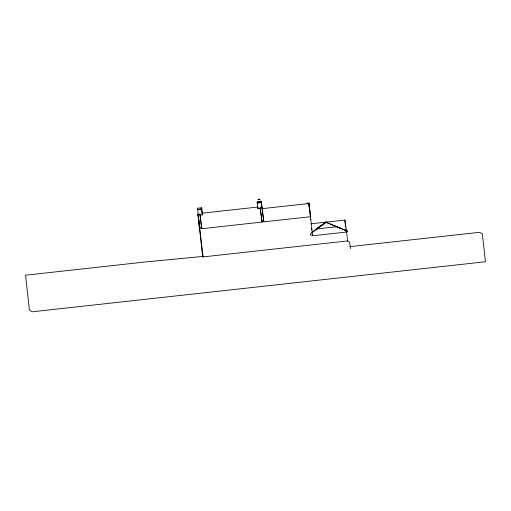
<?xml version="1.0" encoding="UTF-8"?>
<svg xmlns="http://www.w3.org/2000/svg" width="511" height="511" viewBox="0 0 511 511"><rect width="100%" height="100%" fill="white"/><g stroke="black" fill="none" stroke-linecap="round" stroke-linejoin="round"><path stroke-width="0.77" d="M347.397 231.24C345.941 229.854 348.368 231.943 346.592 231.79M312.528 234.919L310.541 235.137L310.388 233.738L326.254 222.381L346.49 230.863L347.633 241.192M316.865 228.423L325.89 222.151L327.321 222.745M259.888 201.353L259.422 201.404M258.828 201.462L258.47 201.506L259.224 201.43M197.61 209.357L197.482 208.22L201.615 207.805L201.743 208.942L201.615 207.805M257.276 202.765L257.154 201.634L261.287 201.213L261.408 202.35L261.287 201.213M261.638 202.324L257.046 202.79L257.135 203.11L261.67 202.605L261.581 202.286L261.67 202.605M197.47 209.702L201.973 208.916L197.412 209.663M199.322 227.759L199.36 228.104L198.038 214.269L200.018 214.09L201.717 228.717L262.066 222.055L260.137 207.447L262.066 207.236L263.765 221.863L310.631 216.702L310.682 217.162L308.861 203.506L262.111 208.667M198.089 214.729L199.469 228.034M261.9 207.217L262.06 207.664M203.129 257.065L198.038 214.269M262.066 222.055L260.137 207.447M261.811 206.444C260.482 194.212 262.328 210.973 262.066 207.236M310.682 217.162L308.912 202.982L306.983 203.193L307.034 203.653M200.018 214.09L200.018 215.131L202.394 214.869L201.717 209.191L202.19 213.419M202.394 214.869L202.184 213.183L257.774 207.038L257.985 208.724L260.367 208.462L260.303 207.9M198.089 214.301L199.954 228.34M310.88 223.812L344.874 220.056L346.49 230.863M317.197 228.922L336.692 226.763M347.384 231.125L345.858 230.793L345.921 231.362M346.618 232.013L312.623 235.769L310.567 217.175M349.99 246.628L479.663 232.301L482.39 234.032L485.45 261.741L32.129 311.812L29.402 310.088L25.55 275.205L145.68 261.932L202.433 256.471M335.874 226.309L337.305 226.903M339.438 227.791L340.869 228.385M327.11 222.611L325.673 222.01L326.254 222.381M335.746 226.226L337.183 226.827M339.342 227.727L340.78 228.328M346.215 230.691L325.89 222.151L311.94 232.224L312.253 232.422M345.819 230.435L345.717 228.973M257.308 203.046L257.985 208.724M197.693 209.676L198.255 214.754M202.605 256.452L203.11 256.899L347.608 240.936L349.658 242.24L350.361 248.614M311.455 228.398L311.646 229.931M262.002 207.709L263.765 221.863M200.018 215.131L201.717 228.717M199.584 229.081L199.533 228.596M310.637 219.149L310.707 219.717M263.817 221.289L263.765 220.829L261.843 221.039L261.894 221.499M201.768 228.142L201.717 227.682L199.795 227.893L199.846 228.353M199.411 227.318L202.643 256.758M199.264 228.819L199.335 229.394M344.874 220.056L345.506 226.743M308.912 202.982L309.717 211.35M309.922 213.579L310.094 215.303M308.925 204.24L309.225 207.389M309.372 208.967L309.602 211.33M262.009 207.204L262.162 208.788M258.081 199.386L259.914 199.188L258.081 199.386M258.253 199.539L259.773 199.373L258.33 199.533"/></g></svg>
